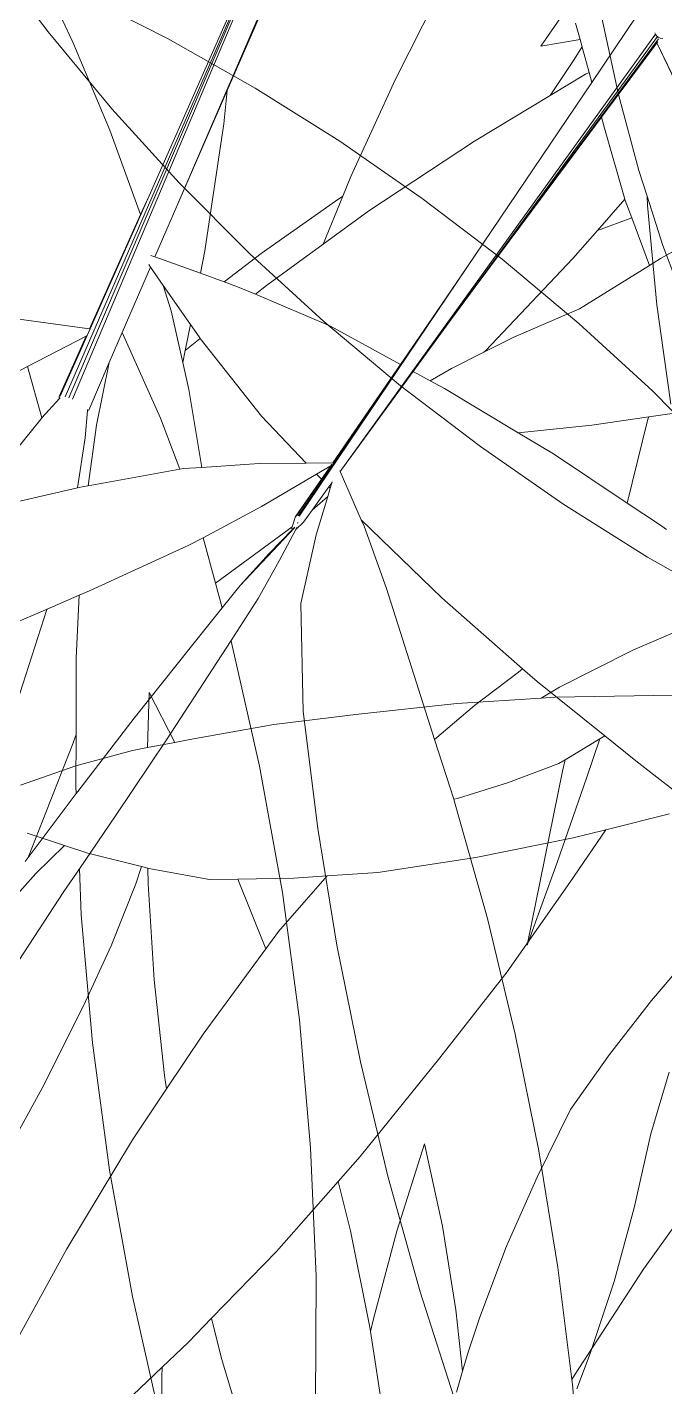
# Model space of a CAD drawing. Header units: millimetres. Extents: x 18 to 174501, y 22 to 24571.
# Drawn here: x 22180.3 to 22278.5, y 10701.3 to 10910.9 of the extents above; entities that cross this region are included whole.
import ezdxf

# ---------------------------------------------------------------- set-up
doc = ezdxf.new("R2010")
doc.units = ezdxf.units.MM
doc.header["$MEASUREMENT"] = 0
doc.layers.add('Edges', color=7, linetype='Continuous', lineweight=18)

# ---------------------------------------------------------------- blocks, each defined once
blk = doc.blocks.new('BAMBOOPLAN')
at = {"layer": 'Edges'}
for p, q in [((-2.5775, 12.3004), (-2.4877, 12.1529)), ((-2.4877, 12.1529), (-2.3914, 12.0096)), ((-2.3914, 12.0096), (-2.3554, 11.9617)), ((-3.9006, 11.9963), (-3.7187, 11.8739)), ((-3.6823, 11.9761), (-3.4647, 11.9458)), ((-2.3554, 11.9617), (-2.3478, 11.9429)), ((-2.3554, 11.9617), (-2.287, 11.8708)), ((-3.4647, 11.9458), (-3.2482, 11.9056)), ((-2.3478, 11.9429), (-2.2568, 11.7425)), ((-3.2482, 11.9056), (-3.0336, 11.8556)), ((-3.7187, 11.8739), (-3.531, 11.7596)), ((-2.287, 11.8708), (-2.2332, 11.8054)), ((-3.0336, 11.8556), (-2.8212, 11.7958)), ((-2.8212, 11.7958), (-2.6117, 11.7264)), ((-3.531, 11.7596), (-3.338, 11.6539)), ((-2.2568, 11.7425), (-2.1566, 11.5461)), ((-2.6117, 11.7264), (-2.4055, 11.6476)), ((-3.338, 11.6539), (-3.14, 11.5569)), ((-2.4055, 11.6476), (-2.2032, 11.5597)), ((-2.2032, 11.5597), (-2.1492, 11.5332)), ((-3.14, 11.5569), (-2.9377, 11.4689)), ((-2.9377, 11.4689), (-2.7316, 11.3901)), ((-2.7316, 11.3901), (-2.522, 11.3207)), ((-2.522, 11.3207), (-2.3097, 11.261)), ((-2.3097, 11.261), (-2.095, 11.2109)), ((-2.095, 11.2109), (-1.9382, 11.1811)), ((-1.923, 11.1304), (-2.0591, 11.0063)), ((-2.0591, 11.0063), (-2.1846, 10.8766)), ((-1.9824, 10.9275), (-1.9316, 10.9438)), ((-2.1863, 10.853), (-1.9824, 10.9275)), ((-2.1846, 10.8766), (-2.2147, 10.8411)), ((-2.3868, 10.7692), (-2.2147, 10.8411)), ((-2.2147, 10.8411), (-2.1863, 10.853)), ((-2.5834, 10.6763), (-2.3868, 10.7692)), ((-1.9858, 10.6133), (-1.8646, 10.6921)), ((-2.7518, 10.5937), (-2.5834, 10.6763)), ((-2.0477, 10.573), (-1.9858, 10.6133)), ((-1.9858, 10.6133), (-2.023, 10.4771)), ((-3.0343, 10.5714), (-2.9453, 10.4856)), ((-3.0343, 10.5714), (-2.998, 10.4555)), ((-2.9156, 10.5026), (-2.7518, 10.5937)), ((-2.2361, 10.4623), (-2.0477, 10.573)), ((-2.998, 10.4555), (-2.9453, 10.4856)), ((-2.9453, 10.4856), (-2.9156, 10.5026)), ((-3.0276, 10.4385), (-2.998, 10.4555)), ((-2.4295, 10.3602), (-2.2361, 10.4623)), ((-2.023, 10.4771), (-2.0892, 10.2461)), ((-3.1343, 10.366), (-3.0276, 10.4385)), ((-1.7134, 10.431), (-1.7683, 10.2902)), ((-3.2353, 10.2854), (-3.1343, 10.366)), ((-2.5319, 10.3169), (-2.4295, 10.3602)), ((-2.6001, 10.2881), (-2.5319, 10.3169)), ((-2.5319, 10.3169), (-2.5932, 10.1665)), ((-2.7154, 10.2464), (-2.6001, 10.2881)), ((-1.7683, 10.2902), (-1.8166, 10.148)), ((-2.7745, 10.225), (-2.7154, 10.2464)), ((-2.7154, 10.2464), (-2.6073, 10.1212)), ((-2.0892, 10.2461), (-2.1673, 10.0187)), ((-2.9086, 10.2045), (-2.7745, 10.225)), ((-3.1871, 10.1904), (-3.1002, 10.192)), ((-3.1002, 10.192), (-3.1397, 10.1126)), ((-3.1002, 10.192), (-3.0463, 10.1929)), ((-3.0463, 10.1929), (-2.9252, 10.2031)), ((-2.9252, 10.2031), (-2.9108, 10.2043)), ((-2.9252, 10.2031), (-2.9248, 10.1633)), ((-2.9108, 10.2043), (-2.9086, 10.2045)), ((-2.9108, 10.2043), (-2.8989, 10.1717)), ((-2.9248, 10.1633), (-2.9312, 10.0162)), ((-2.8989, 10.1717), (-2.8175, 9.9763)), ((-2.5932, 10.1665), (-2.6073, 10.1212)), ((-1.6797, 10.154), (-1.6736, 10.0127)), ((-1.8166, 10.148), (-1.8582, 10.005)), ((-3.1397, 10.1126), (-3.1929, 9.986)), ((-2.6073, 10.1212), (-2.6764, 9.8987)), ((-2.9312, 10.0162), (-2.9455, 9.8717)), ((-2.1673, 10.0187), (-2.2618, 9.7565)), ((-1.8582, 10.005), (-1.8793, 9.8403)), ((-1.6736, 10.0127), (-1.6555, 9.8461)), ((-2.8175, 9.9763), (-2.7271, 9.7846)), ((-2.6764, 9.8987), (-2.7132, 9.7582)), ((-2.9455, 9.8717), (-2.9723, 9.6709)), ((-2.1371, 9.8291), (-2.1319, 9.6277)), ((-2.1371, 9.8291), (-2.0409, 9.6707)), ((-1.8793, 9.8403), (-1.8931, 9.6749)), ((-1.6555, 9.8461), (-1.6442, 9.6786)), ((-2.7271, 9.7846), (-2.7132, 9.7582)), ((-2.7132, 9.7582), (-2.7473, 9.6276)), ((-2.2618, 9.7565), (-2.2898, 9.6887)), ((-2.2898, 9.6887), (-2.368, 9.4989)), ((-2.2898, 9.6887), (-2.2286, 9.5946)), ((-1.8931, 9.6749), (-1.898, 9.508)), ((-1.6442, 9.6786), (-1.642, 9.5117)), ((-2.9723, 9.6709), (-3.0067, 9.4733)), ((-2.0409, 9.6707), (-1.9526, 9.506)), ((-2.7473, 9.6276), (-2.8058, 9.3538)), ((-2.1319, 9.6277), (-2.1179, 9.428)), ((-2.2286, 9.5946), (-2.1211, 9.4116)), ((-2.368, 9.4989), (-2.4548, 9.3129)), ((-1.9526, 9.506), (-1.8948, 9.3832)), ((-1.898, 9.508), (-1.897, 9.4266)), ((-1.642, 9.5117), (-1.6445, 9.4283)), ((-2.1211, 9.4116), (-2.1146, 9.3993)), ((-2.1179, 9.428), (-2.1146, 9.3993)), ((-1.897, 9.4266), (-1.8948, 9.3832)), ((-2.1146, 9.3993), (-2.022, 9.224)), ((-1.8948, 9.3832), (-1.8925, 9.3351)), ((-2.8058, 9.3538), (-2.8537, 9.0724)), ((-2.4548, 9.3129), (-2.4857, 9.2466)), ((-2.4548, 9.3129), (-2.4049, 9.2361)), ((-2.4857, 9.2466), (-2.5223, 9.176)), ((-2.4049, 9.2361), (-2.2814, 9.0637)), ((-2.5223, 9.176), (-2.6169, 8.9931)), ((-2.5223, 9.176), (-2.5159, 9.1545)), ((-2.5159, 9.1545), (-2.4231, 8.8879)), ((2.5111, -5.3102), (2.6311, -3.704)), ((2.5681, -3.7919), (2.4334, -5.7873)), ((2.5394, -4.1856), (2.4244, -5.7871)), ((2.5281, -4.3331), (2.4165, -5.7875)), ((2.5329, -5.0335), (2.5879, -4.336)), ((3.0415, -5.7454), (3.3831, -4.6092)), ((3.1531, -4.7162), (3.1849, -4.6034)), ((3.3309, -4.5849), (3.2855, -4.7549)), ((3.3808, -4.6068), (3.3831, -4.6092)), ((3.3831, -4.6092), (3.3832, -4.6093)), ((3.3832, -4.6093), (3.3871, -4.6119)), ((3.1578, -5.3666), (3.389, -4.6125)), ((3.3927, -4.6161), (3.1898, -5.2643)), ((3.393, -4.6237), (3.3773, -4.6732)), ((3.3925, -4.6256), (3.3773, -4.6732)), ((3.3871, -4.6119), (3.389, -4.6125)), ((3.389, -4.6125), (3.3914, -4.6133)), ((3.3914, -4.6133), (3.3924, -4.6134)), ((3.3924, -4.6134), (3.3958, -4.6137)), ((3.3925, -4.6255), (4.8566, -6.1065)), ((3.3925, -4.6255), (3.3925, -4.6256)), ((3.3925, -4.6256), (3.6864, -4.9254)), ((3.3928, -4.6161), (3.3927, -4.6161)), ((3.3932, -4.6229), (3.393, -4.6237)), ((3.3958, -4.6137), (3.4, -4.6129)), ((3.4, -4.6129), (3.4013, -4.6122)), ((2.8746, -4.889), (2.9069, -4.655)), ((3.2301, -4.6739), (3.209, -4.643)), ((3.1531, -4.7162), (3.2301, -4.6739)), ((3.2396, -4.6877), (3.2301, -4.6739)), ((3.2324, -4.7201), (3.2394, -4.6888)), ((3.2394, -4.6888), (3.2396, -4.6877)), ((3.2394, -4.6888), (3.2399, -4.6882)), ((3.2399, -4.6882), (3.2396, -4.6877)), ((3.2726, -4.7359), (3.2399, -4.6882)), ((3.3773, -4.6732), (3.3305, -4.8207)), ((3.2082, -4.8118), (3.2324, -4.7201)), ((3.2855, -4.7549), (3.1587, -5.2303)), ((3.2082, -4.8118), (3.2662, -4.7422)), ((3.2662, -4.7422), (3.2726, -4.7359)), ((3.2855, -4.7549), (3.2726, -4.7359)), ((3.0835, -4.9615), (3.2082, -4.8118)), ((3.3305, -4.8207), (3.1898, -5.2643)), ((3.3446, -4.8413), (3.3305, -4.8207)), ((2.4461, -5.3089), (2.4861, -4.833)), ((3.4382, -4.9745), (3.3446, -4.8413)), ((2.1773, -5.0436), (2.0484, -4.9108)), ((2.852, -5.1236), (2.8746, -4.889)), ((3.5551, -5.0725), (3.6864, -4.9254)), ((2.9142, -5.1824), (3.0835, -4.9615)), ((3.4038, -5.0591), (3.4382, -4.9745)), ((3.4397, -4.9767), (3.4382, -4.9745)), ((3.4657, -5.0082), (3.4397, -4.9767)), ((3.4038, -5.0591), (3.4657, -5.0082)), ((3.5369, -5.0948), (3.4657, -5.0082)), ((2.3172, -5.2003), (2.1773, -5.0436)), ((2.5111, -5.3102), (2.5329, -5.0335)), ((2.5498, -5.1054), (2.5329, -5.0335)), ((3.3729, -5.1351), (3.4038, -5.0591)), ((3.5369, -5.0948), (3.5551, -5.0725)), ((2.6016, -5.3836), (2.5498, -5.1054)), ((3.4227, -5.2351), (3.5369, -5.0948)), ((2.8494, -5.1706), (2.852, -5.1236)), ((3.2569, -5.3899), (3.3729, -5.1351)), ((2.8378, -5.186), (2.8494, -5.1706)), ((2.843, -5.2846), (2.8494, -5.1706)), ((2.4422, -5.3539), (2.3172, -5.2003)), ((2.7206, -5.3487), (2.8378, -5.186)), ((2.843, -5.2846), (2.9142, -5.1824)), ((3.1587, -5.2303), (2.9885, -5.8683)), ((3.1587, -5.2303), (3.1274, -5.3458)), ((3.3062, -5.3411), (3.4227, -5.2351)), ((3.1898, -5.2643), (3.1578, -5.3666)), ((2.755, -5.4111), (2.843, -5.2846)), ((2.4193, -5.6282), (2.4461, -5.3089)), ((2.4422, -5.3539), (2.4461, -5.3089)), ((2.5021, -5.4318), (2.5111, -5.3102)), ((2.4179, -5.6285), (2.4422, -5.3539)), ((2.6643, -5.4341), (2.7206, -5.3487)), ((3.1274, -5.3458), (2.986, -5.8682)), ((3.0904, -5.4796), (3.1274, -5.3458)), ((3.2548, -5.3939), (3.3062, -5.3411)), ((2.6086, -5.4333), (2.6016, -5.3836)), ((3.1215, -5.4849), (3.1578, -5.3666)), ((3.2548, -5.3939), (3.2569, -5.3899)), ((3.6442, -5.4105), (3.6904, -5.3866)), ((2.7383, -5.4375), (2.755, -5.4111)), ((3.1991, -5.4511), (3.2548, -5.3939)), ((3.5318, -5.4688), (3.6442, -5.4105)), ((3.6441, -5.4157), (3.6442, -5.4105)), ((3.6615, -5.6053), (3.6441, -5.4157)), ((2.5021, -5.4318), (2.4931, -5.4317)), ((2.6086, -5.4333), (2.5021, -5.4318)), ((2.6643, -5.4341), (2.6086, -5.4333)), ((2.6955, -5.4345), (2.6643, -5.4341)), ((2.7383, -5.4375), (2.6955, -5.4345)), ((2.9174, -5.4503), (2.7383, -5.4375)), ((2.4886, -5.6125), (2.5003, -5.4561)), ((2.5003, -5.4561), (2.4951, -5.4523)), ((2.5401, -5.4852), (2.5003, -5.4561)), ((3.0904, -5.4796), (2.9174, -5.4503)), ((3.0201, -5.7331), (3.0904, -5.4796)), ((3.164, -5.4921), (3.1991, -5.4511)), ((3.3839, -5.5373), (3.5318, -5.4688)), ((2.575, -5.5323), (2.5401, -5.4852)), ((2.6244, -5.5468), (2.5401, -5.4852)), ((3.0416, -5.7456), (3.1215, -5.4849)), ((3.164, -5.4921), (3.1215, -5.4849)), ((3.1988, -5.498), (3.164, -5.4921)), ((3.3839, -5.5373), (3.1988, -5.498)), ((2.6364, -5.6319), (2.575, -5.5323)), ((3.4727, -5.5561), (3.3839, -5.5373)), ((2.6326, -5.605), (2.6244, -5.5468)), ((2.6514, -5.5665), (2.6244, -5.5468)), ((2.6326, -5.605), (2.6553, -5.569)), ((2.6553, -5.569), (2.6514, -5.5665)), ((2.8383, -5.6871), (2.6553, -5.569)), ((3.6615, -5.6053), (3.4727, -5.5561)), ((2.254, -5.6609), (2.4179, -5.6285)), ((2.4179, -5.6285), (2.4193, -5.6282)), ((2.4179, -5.6442), (2.4193, -5.6282)), ((2.4832, -5.6844), (2.4886, -5.6125)), ((2.6297, -5.7637), (2.4886, -5.6125)), ((2.6364, -5.6319), (2.6326, -5.605)), ((3.7439, -5.6268), (3.6615, -5.6053)), ((3.7623, -5.6325), (3.7439, -5.6268)), ((2.3159, -5.7518), (2.4164, -5.6458)), ((2.4036, -5.7915), (2.4164, -5.6458)), ((2.4057, -5.7898), (2.4179, -5.6442)), ((2.4164, -5.6458), (2.4179, -5.6442)), ((2.6683, -5.6838), (2.6364, -5.6319)), ((2.4747, -5.7985), (2.4832, -5.6844)), ((2.502, -5.8242), (2.4832, -5.6844)), ((2.7514, -5.8363), (2.6683, -5.6838)), ((2.9652, -5.7527), (2.8383, -5.6871)), ((2.9652, -5.7527), (3.0201, -5.7331)), ((2.9946, -5.7679), (3.0181, -5.7403)), ((3.0126, -5.7601), (3.0181, -5.7403)), ((3.0181, -5.7403), (3.0192, -5.7365)), ((3.0201, -5.7331), (3.0204, -5.733)), ((3.0415, -5.7454), (3.0408, -5.7446)), ((3.0416, -5.7456), (3.0415, -5.7454)), ((3.1205, -5.8314), (3.0416, -5.7456)), ((2.2786, -5.7912), (2.3159, -5.7518)), ((2.3829, -5.8481), (2.3159, -5.7518)), ((2.7066, -5.8562), (2.6297, -5.7637)), ((2.8674, -5.7875), (2.9652, -5.7527)), ((2.9034, -5.8752), (2.9946, -5.7679)), ((2.9814, -5.8702), (3.0084, -5.775)), ((2.9824, -5.8692), (3.0126, -5.7601)), ((3.0084, -5.775), (2.9946, -5.7679)), ((3.0084, -5.775), (3.0126, -5.7601)), ((3.0294, -5.7858), (3.0326, -5.7751)), ((3.0326, -5.7751), (3.0325, -5.7728)), ((3.0331, -5.7878), (3.0326, -5.7751)), ((2.3829, -5.8481), (2.4057, -5.7953)), ((2.4036, -5.7915), (2.4039, -5.7934)), ((2.4039, -5.7934), (2.4057, -5.7953)), ((2.4057, -5.7953), (2.4067, -5.793)), ((2.4724, -5.8003), (2.4719, -5.7982)), ((2.4747, -5.7985), (2.4724, -5.8003)), ((2.487, -5.8588), (2.4724, -5.8003)), ((2.7514, -5.8363), (2.8674, -5.7875)), ((3.0113, -5.846), (3.0294, -5.7858)), ((3.0113, -5.846), (3.0339, -5.8064)), ((3.0331, -5.7878), (3.0294, -5.7858)), ((3.0339, -5.8064), (3.0331, -5.7878)), ((3.0375, -5.8944), (3.0339, -5.8064)), ((2.5276, -5.9562), (2.502, -5.8242)), ((2.7142, -5.852), (2.7514, -5.8363)), ((3.3443, -5.9356), (3.1205, -5.8314)), ((3.1307, -5.8425), (3.1205, -5.8314)), ((2.3277, -6.0011), (2.382, -5.8503)), ((2.382, -5.8503), (2.3829, -5.8481)), ((2.5073, -5.9684), (2.487, -5.8588)), ((2.5276, -5.9562), (2.7066, -5.8562)), ((2.7066, -5.8562), (2.7142, -5.852)), ((3.0019, -5.8772), (3.0113, -5.846)), ((3.2219, -5.956), (3.1307, -5.8425)), ((2.8043, -5.9818), (2.9034, -5.8752)), ((2.8626, -6.0677), (2.9818, -5.8951)), ((2.9157, -6.0546), (2.9871, -5.8958)), ((2.9794, -5.9753), (2.9909, -5.898)), ((2.9814, -5.8702), (2.9812, -5.8715)), ((2.9812, -5.8715), (2.9818, -5.8951)), ((2.9818, -5.8951), (2.9819, -5.895)), ((2.9818, -5.8951), (2.9818, -5.8983)), ((2.9818, -5.8951), (2.9818, -5.8951)), ((2.9818, -5.8983), (2.982, -5.8987)), ((2.982, -5.8987), (2.9825, -5.8992)), ((2.9825, -5.8992), (2.9832, -5.8997)), ((2.9846, -5.9004), (2.9874, -5.8945)), ((2.9896, -5.8837), (2.9902, -5.8829)), ((2.9902, -5.8829), (2.9906, -5.8823)), ((3.0019, -5.8772), (2.9909, -5.898)), ((2.9909, -5.898), (2.9912, -5.8959)), ((2.9915, -5.8944), (2.9916, -5.8932)), ((3.001, -5.8782), (3.001, -5.8781)), ((3.0546, -6.0491), (3.0375, -5.8944)), ((2.9533, -5.9674), (2.9846, -5.9004)), ((2.9832, -5.8997), (2.984, -5.9001)), ((2.984, -5.9001), (2.9846, -5.9004)), ((2.5191, -5.961), (2.5276, -5.9562)), ((3.2219, -5.956), (3.4305, -6.2356)), ((3.5631, -6.0256), (3.3443, -5.9356)), ((2.3294, -6.0795), (2.5073, -5.9684)), ((2.5073, -5.9684), (2.5191, -5.961)), ((2.7788, -6.0092), (2.8043, -5.9818)), ((2.8626, -6.0677), (2.8043, -5.9818)), ((2.9157, -6.0546), (2.9533, -5.9674)), ((2.9625, -6.0687), (2.9794, -5.9753)), ((2.6064, -6.1736), (2.7788, -6.0092)), ((3.1372, -6.2717), (3.0546, -6.0491)), ((3.4894, -6.1362), (3.5569, -6.0354)), ((3.5569, -6.0354), (3.5631, -6.0256)), ((3.602, -6.0415), (3.5631, -6.0256)), ((3.7818, -6.1061), (3.602, -6.0415)), ((2.8944, -6.1144), (2.8626, -6.0677)), ((2.8944, -6.1144), (2.9157, -6.0546)), ((2.9361, -6.1757), (2.9625, -6.0687)), ((3.7739, -6.1156), (3.7818, -6.1061)), ((3.8643, -6.1358), (3.7818, -6.1061)), ((2.8581, -6.2158), (2.8944, -6.1144)), ((3.4305, -6.2356), (3.4894, -6.1362)), ((3.717, -6.1842), (3.7739, -6.1156)), ((3.7748, -6.2074), (3.7739, -6.1156)), ((4.0918, -6.2137), (3.8643, -6.1358)), ((2.5311, -6.2423), (2.5878, -6.1906)), ((2.5878, -6.1906), (2.6064, -6.1736)), ((2.6272, -6.3237), (2.5878, -6.1906)), ((2.8732, -6.4293), (2.9361, -6.1757)), ((2.9369, -6.177), (2.9361, -6.1757)), ((3.086, -6.4171), (2.9369, -6.177)), ((3.6155, -6.2723), (3.7065, -6.1969)), ((3.7065, -6.1969), (3.717, -6.1842)), ((3.7195, -6.2097), (3.717, -6.1842)), ((2.791, -6.4072), (2.8581, -6.2158)), ((3.7195, -6.2097), (3.7711, -6.5978)), ((3.7742, -6.4038), (3.7748, -6.2074)), ((2.4319, -6.3328), (2.5311, -6.2423)), ((2.5311, -6.2433), (2.5311, -6.2423)), ((2.5357, -6.4811), (2.5311, -6.2433)), ((3.5135, -6.3465), (3.4305, -6.2356)), ((3.2518, -6.5049), (3.1372, -6.2717)), ((3.5203, -6.3421), (3.6155, -6.2723)), ((2.6815, -6.4826), (2.6272, -6.3237)), ((3.5135, -6.3465), (3.5203, -6.3421)), ((3.5202, -6.3555), (3.5135, -6.3465)), ((3.6692, -6.571), (3.5202, -6.3555)), ((2.726, -6.6004), (2.791, -6.4072)), ((3.7711, -6.5978), (3.7742, -6.4038)), ((2.8223, -6.6241), (2.8732, -6.4293)), ((3.2241, -6.6639), (3.086, -6.4171)), ((2.6816, -6.5086), (2.6815, -6.4826)), ((2.7186, -6.5911), (2.6815, -6.4826)), ((2.6701, -6.7734), (2.6816, -6.5086)), ((3.3755, -6.7345), (3.2518, -6.5049)), ((3.8102, -6.7918), (3.6692, -6.571)), ((2.6701, -6.7734), (2.7243, -6.6057)), ((2.7243, -6.6057), (2.7186, -6.5911)), ((2.7243, -6.6057), (2.726, -6.6004)), ((2.7849, -6.7599), (2.8223, -6.6241)), ((3.351, -6.9168), (3.2241, -6.6639)), ((3.508, -6.96), (3.3755, -6.7345)), ((2.7688, -6.8187), (2.7849, -6.7599)), ((2.822, -6.8544), (2.7849, -6.7599)), ((2.6667, -6.7839), (2.6701, -6.7734)), ((3.9427, -7.0173), (3.8102, -6.7918)), ((2.7198, -7.0137), (2.7688, -6.8187)), ((2.9374, -7.1128), (2.822, -6.8544)), ((3.4664, -7.1752), (3.351, -6.9168)), ((4.2455, -7.1887), (4.3247, -6.9216)), ((3.649, -7.1808), (3.508, -6.96)), ((4.0664, -7.247), (3.9427, -7.0173)), ((3.0643, -7.3657), (2.9374, -7.1128)), ((3.5698, -7.4384), (3.4664, -7.1752)), ((3.798, -7.3963), (3.649, -7.1808)), ((4.1784, -7.4593), (4.2455, -7.1887)), ((4.176, -7.4699), (4.0664, -7.247)), ((3.2024, -7.6125), (3.0643, -7.3657)), ((3.9548, -7.6061), (3.798, -7.3963)), ((3.6612, -7.7059), (3.5698, -7.4384)), ((4.176, -7.4699), (4.1784, -7.4593)), ((4.181, -7.4802), (4.176, -7.4699)), ((4.2863, -7.7163), (4.181, -7.4802)), ((3.3515, -7.8525), (3.2024, -7.6125))]:
    blk.add_line(p, q, dxfattribs=at)

msp = doc.modelspace()

# ---------------------------------------------------------------- block references
at = {"xscale": 69.97983938875464, "yscale": 69.97983938875464, "zscale": 69.97983938875464, "rotation": 340.9588725647666}
for p in [(22158.48, 11291.91), (22158.48, 10039.76)]:
    msp.add_blockref('BAMBOOPLAN', p, dxfattribs=at)

doc.saveas('drawing.dxf')
